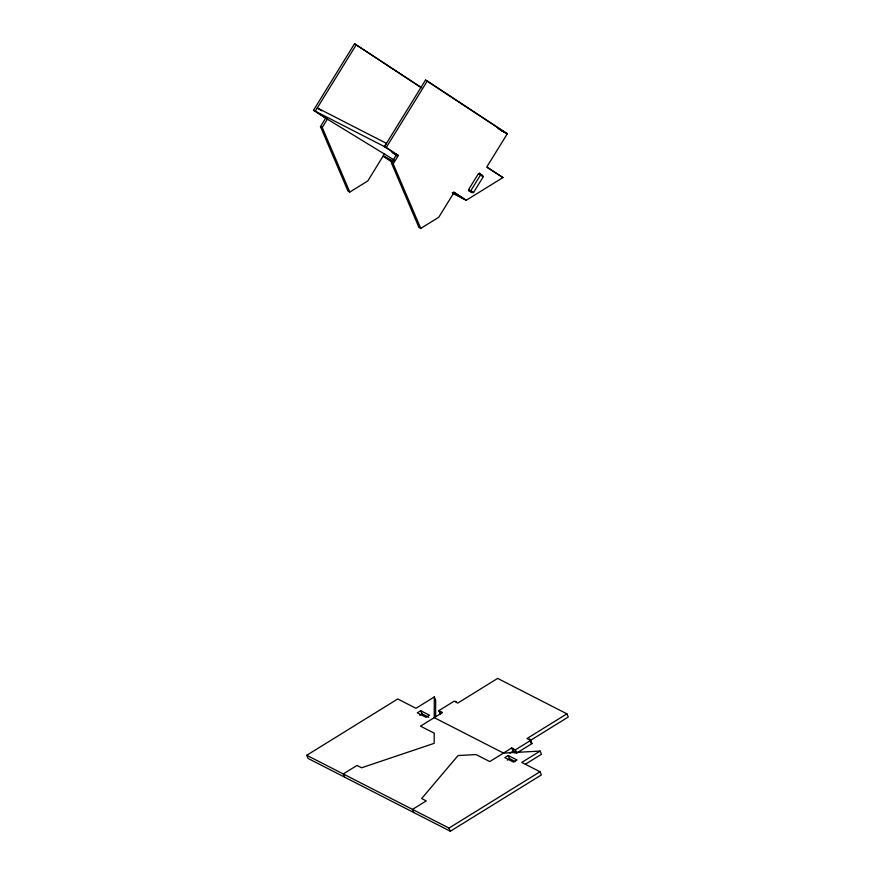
<?xml version="1.0" encoding="UTF-8"?>
<svg xmlns="http://www.w3.org/2000/svg" width="875" height="875" viewBox="0 0 875 875"><rect width="100%" height="100%" fill="white"/><g stroke="black" fill="none" stroke-linecap="round" stroke-linejoin="round"><path stroke-width="1.31" d="M540.105 751.078L521.773 762.431L540.006 771.75L541.362 774.933L450.352 831.25L308.098 758.461L306.742 755.278L397.742 698.961L415.975 708.291L434.306 696.948L434.252 717.642L503.497 753.08L540.105 751.078L541.461 754.261L525.427 764.181M435.619 716.931L435.662 700.12L434.306 696.948M384.541 153.781L367.817 180.928L349.803 192.073L322.241 127.477L327.37 119.153L313.512 110.272L354.539 43.75L421.684 87.741M356.311 44.658L315.284 111.18L313.512 110.272M349.803 192.073L348.02 191.166L320.458 126.569L325.598 118.234M327.37 119.153L315.273 111.18L384.475 146.617L425.513 80.095L427.295 81.003L507.314 133.744L486.817 166.95L502.939 177.57L466.266 200.255L452.561 193.244M397.327 156.22L392 152.239L396.561 154.58L384.464 146.606L386.477 143.369L317.275 107.931L321.672 110.83M384.464 146.606L386.247 147.514L427.295 81.003M420.744 228.408L418.961 227.489L391.409 162.892L396.55 154.569L398.333 155.487L393.192 163.811L420.744 228.408L438.758 217.262L454.18 192.281L466.266 200.255M479.062 173.972L479.511 173.25L483.361 176.564L473.495 192.566L471.461 192.478L468.748 190.684L469.197 189.963M468.748 190.684L470.772 190.772L480.648 174.781L479.511 173.25M471.461 192.478L471.909 191.756M481.786 175.755L482.223 175.033M420.722 710.719L417.287 712.841L426.07 717.336L429.505 715.214L420.722 710.719L422.078 713.891L428.663 717.259M419.781 715.312L422.078 713.891M440.191 713.836L438.834 710.664L454.092 701.225L456.356 701.608L455.667 702.034L457.745 703.095L497.656 678.398L566.902 713.836L568.258 717.008L529.495 741.005M440.639 714.011L439.731 711.9L440.42 711.473L442.498 712.534L420.503 726.152L434.208 733.163L434.186 743.334L361.561 767.791L356.989 765.45L343.241 773.959L344.597 777.131M566.902 713.836L527.002 738.533L529.08 739.594L529.769 739.167L532.011 743.575L516.764 753.014L514.489 752.631L513.144 749.459L513.822 749.033L511.744 747.972L489.759 761.578L476.044 754.567L458.062 755.552L421.673 798.547L426.245 800.888L412.497 809.397L413.853 812.569M510.005 753.058L513.1 751.144L515.178 752.205L514.489 752.631M513.144 749.459L515.408 749.842L530.655 740.403M508.244 755.508L504.809 757.63L513.592 762.125L517.027 759.992L508.244 755.508L509.6 758.68L515.091 761.491M530.436 742.766L531.114 742.339L529.769 739.167M507.314 760.102L509.6 758.68M306.742 755.278L448.995 828.078L540.006 771.75M498.039 128.592L507.314 133.744M500.762 130.386L505.542 132.825L425.513 80.095M327.359 119.142L394.483 160.191M393.477 161.208L383.206 155.947L392.011 161.744M452.233 192.664L461.781 197.553M320.458 126.569L322.241 127.477M502.939 177.57L487.189 167.453M391.409 162.892L393.192 163.811M354.539 43.75L419.902 86.833M480.648 174.781L483.361 176.564M481.48 175.602L478.461 173.611L468.584 189.613L471.603 191.603M470.772 190.772L473.495 192.566M386.247 147.514L398.333 155.487M453.491 192.095L464.494 199.347M383.644 156.494L392.427 162.28M531.114 742.339L532.011 743.575M438.834 710.664L439.731 711.9M515.408 749.842L516.764 753.014M511.744 747.972L513.1 751.144M440.42 711.473L441.328 713.584M448.995 828.078L450.352 831.25"/></g></svg>
